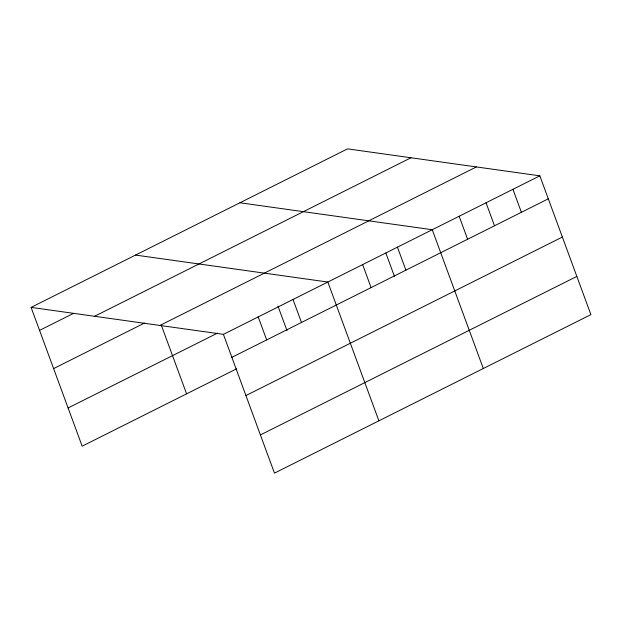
<?xml version="1.0" encoding="UTF-8"?>
<svg xmlns="http://www.w3.org/2000/svg" width="622" height="622" viewBox="0 0 622 622"><rect width="100%" height="100%" fill="white"/><g stroke="black" fill="none" stroke-linecap="round" stroke-linejoin="round"><path stroke-width="0.93" d="M31.1 307.385L347.535 148.868L539.842 175.832L590.9 314.615L274.465 473.132L223.407 334.348L31.1 307.385L82.158 446.168L236.671 368.768M39.559 330.375L73.52 313.371M94.56 316.279L410.994 157.77M53.616 368.589L144.459 323.082M159.947 325.446L476.374 166.937M68.101 407.954L217.521 333.104M223.407 334.348L539.842 175.832M231.866 357.347L548.301 198.83M245.923 395.553L562.358 237.044M260.408 434.926L576.843 276.409M239.944 202.764L432.251 229.728L483.31 368.512M135.526 255.074L327.825 282.038L378.891 420.822M512.94 189.306L521.399 212.304M486.046 202.78L494.506 225.778M459.145 216.254L467.612 239.252M397.442 247.167L405.902 270.166M385.873 253.084L394.581 276.736M362.634 264.599L371.093 287.597M293.016 299.477L301.483 322.468M277.956 306.063L286.991 330.632M258.208 316.909L266.675 339.907M161.331 325.228L186.584 393.858"/></g></svg>
